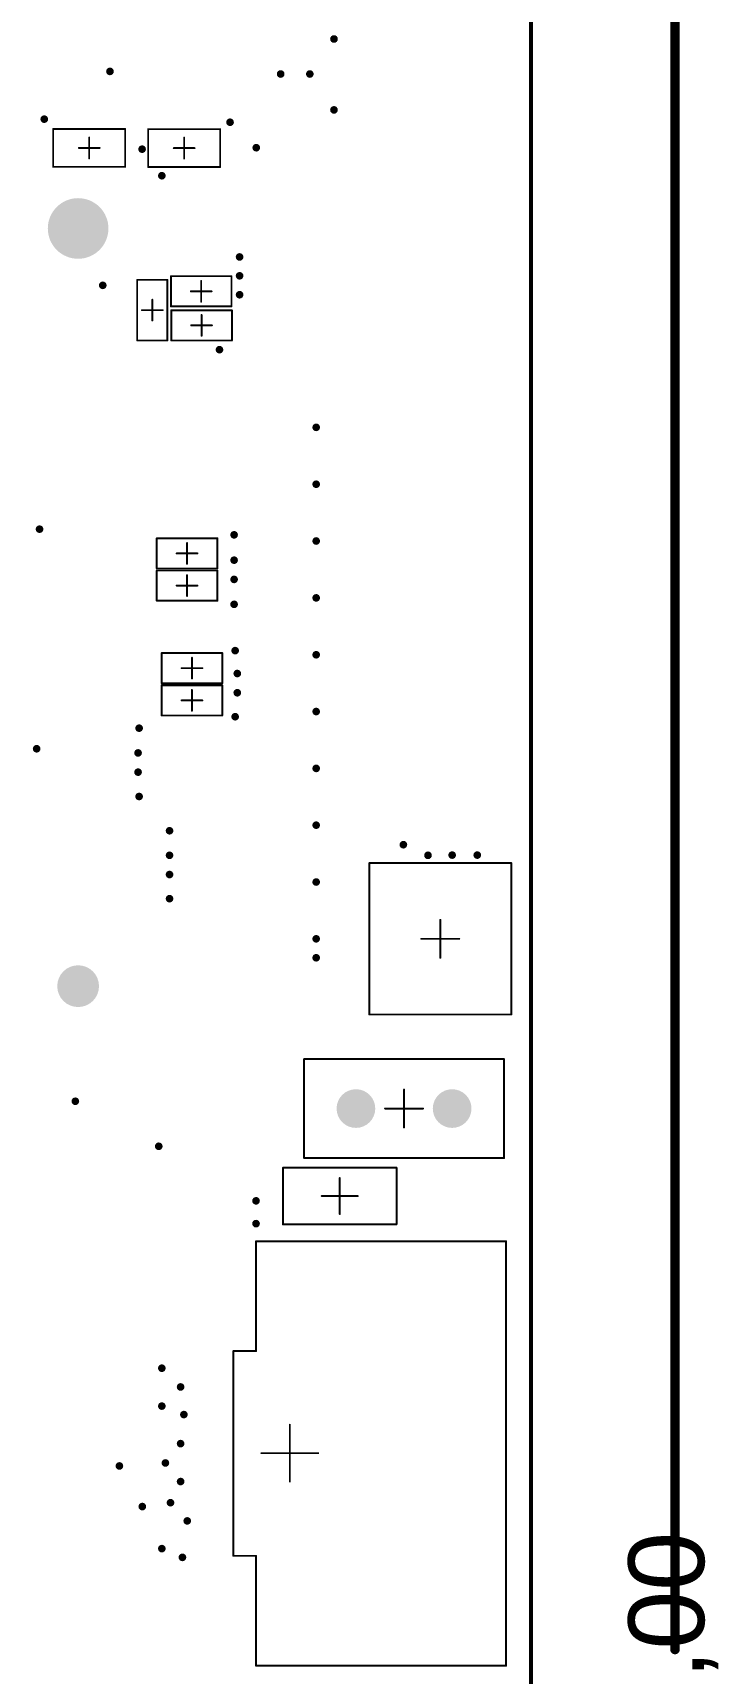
# Model space of a CAD drawing. Header units: inches. Extents: x -0.46 to 4.93, y -0.49 to 6.86.
# Drawn here: x 4.128 to 4.84, y 3.365 to 5.07 of the extents above; entities that cross this region are included whole.
import ezdxf

# ---------------------------------------------------------------- set-up
doc = ezdxf.new("R2010")
doc.units = ezdxf.units.IN
doc.header["$MEASUREMENT"] = 0
for name, color, linetype in [('Board', 6, 'Continuous'), ('Dimensions', 56, 'Continuous'), ('Pad Holes', 156, 'Continuous'), ('Top Courtyard', 56, 'Continuous'), ('Via Holes', 16, 'Continuous')]:
    doc.layers.add(name, color=color, linetype=linetype)
doc.styles.add('Arial', font='', dxfattribs={"height": 0.2})
doc.styles.get('Arial').set_extended_font_data('Arial')

# ---------------------------------------------------------------- blocks, each defined once
blk = doc.blocks.new('RESC0603_1608__N_17')
at = {"layer": 'Top Courtyard'}
for points in [[(-0.0591, 0.0295, 0.00197, 0.00197, 0), (0.0591, 0.0295, 0.00197, 0.00197, 0)], [(-0.0591, 0.0295, 0.00197, 0.00197, 0), (-0.0591, -0.0295, 0.00197, 0.00197, 0)], [(0, -0.0187, 0.00197, 0.00197, 0), (0, 0.0187, 0.00197, 0.00197, 0)], [(0.0591, -0.0295, 0.00197, 0.00197, 0), (0.0591, 0.0295, 0.00197, 0.00197, 0)], [(-0.0187, 0, 0.00197, 0.00197, 0), (0.0187, 0, 0.00197, 0.00197, 0)], [(-0.0591, -0.0295, 0.00197, 0.00197, 0), (0.0591, -0.0295, 0.00197, 0.00197, 0)]]:
    blk.add_lwpolyline(points, format="xyseb", dxfattribs=at)
for points in [[(-0.0595, 0.0295, 0.000984, 0.000984, 1), (-0.0586, 0.0295, 0.000984, 0.000984, 1)], [(-0.0595, 0.0295, 0.000984, 0.000984, 1), (-0.0586, 0.0295, 0.000984, 0.000984, 1)], [(-0.0005, 0.0187, 0.000984, 0.000984, 1), (0.0005, 0.0187, 0.000984, 0.000984, 1)], [(0.0586, 0.0295, 0.000984, 0.000984, 1), (0.0595, 0.0295, 0.000984, 0.000984, 1)], [(0.0586, 0.0295, 0.000984, 0.000984, 1), (0.0595, 0.0295, 0.000984, 0.000984, 1)], [(-0.0192, 0, 0.000984, 0.000984, 1), (-0.0182, 0, 0.000984, 0.000984, 1)], [(0.0182, 0, 0.000984, 0.000984, 1), (0.0192, 0, 0.000984, 0.000984, 1)], [(-0.0595, -0.0295, 0.000984, 0.000984, 1), (-0.0586, -0.0295, 0.000984, 0.000984, 1)], [(-0.0595, -0.0295, 0.000984, 0.000984, 1), (-0.0586, -0.0295, 0.000984, 0.000984, 1)], [(-0.0005, -0.0187, 0.000984, 0.000984, 1), (0.0005, -0.0187, 0.000984, 0.000984, 1)], [(0.0586, -0.0295, 0.000984, 0.000984, 1), (0.0595, -0.0295, 0.000984, 0.000984, 1)], [(0.0586, -0.0295, 0.000984, 0.000984, 1), (0.0595, -0.0295, 0.000984, 0.000984, 1)]]:
    blk.add_lwpolyline(points, format="xyseb", close=True, dxfattribs=at)
blk = doc.blocks.new('FP_DNH0008A_MFG_38')
at = {"layer": 'Top Courtyard'}
for points in [[(-0.0787, -0.0738, 0.00197, 0.00197, 0), (-0.0787, 0.0738, 0.00197, 0.00197, 0)], [(0.0787, 0.0738, 0.00197, 0.00197, 0), (-0.0787, 0.0738, 0.00197, 0.00197, 0)], [(0.0787, -0.0738, 0.00197, 0.00197, 0), (0.0787, 0.0738, 0.00197, 0.00197, 0)], [(0, -0.0197, 0.00197, 0.00197, 0), (0, 0.0197, 0.00197, 0.00197, 0)], [(0.0197, 0, 0.00197, 0.00197, 0), (-0.0197, 0, 0.00197, 0.00197, 0)], [(0.0787, -0.0738, 0.00197, 0.00197, 0), (-0.0787, -0.0738, 0.00197, 0.00197, 0)]]:
    blk.add_lwpolyline(points, format="xyseb", dxfattribs=at)
for points in [[(-0.0792, 0.0738, 0.000984, 0.000984, 1), (-0.0782, 0.0738, 0.000984, 0.000984, 1)], [(-0.0792, 0.0738, 0.000984, 0.000984, 1), (-0.0782, 0.0738, 0.000984, 0.000984, 1)], [(0.0782, 0.0738, 0.000984, 0.000984, 1), (0.0792, 0.0738, 0.000984, 0.000984, 1)], [(0.0782, 0.0738, 0.000984, 0.000984, 1), (0.0792, 0.0738, 0.000984, 0.000984, 1)], [(-0.0005, 0.0197, 0.000984, 0.000984, 1), (0.0005, 0.0197, 0.000984, 0.000984, 1)], [(-0.0202, 0, 0.000984, 0.000984, 1), (-0.0192, 0, 0.000984, 0.000984, 1)], [(0.0192, 0, 0.000984, 0.000984, 1), (0.0202, 0, 0.000984, 0.000984, 1)], [(-0.0005, -0.0197, 0.000984, 0.000984, 1), (0.0005, -0.0197, 0.000984, 0.000984, 1)], [(-0.0792, -0.0738, 0.000984, 0.000984, 1), (-0.0782, -0.0738, 0.000984, 0.000984, 1)], [(-0.0792, -0.0738, 0.000984, 0.000984, 1), (-0.0782, -0.0738, 0.000984, 0.000984, 1)], [(0.0782, -0.0738, 0.000984, 0.000984, 1), (0.0792, -0.0738, 0.000984, 0.000984, 1)], [(0.0782, -0.0738, 0.000984, 0.000984, 1), (0.0792, -0.0738, 0.000984, 0.000984, 1)]]:
    blk.add_lwpolyline(points, format="xyseb", close=True, dxfattribs=at)
blk = doc.blocks.new('RESC0402_1005__N_648')
at = {"layer": 'Top Courtyard'}
for points in [[(0.0374, 0.0197, 0.00197, 0.00197, 0), (-0.0374, 0.0197, 0.00197, 0.00197, 0)], [(-0.0374, 0.0197, 0.00197, 0.00197, 0), (-0.0374, -0.0197, 0.00197, 0.00197, 0)], [(0.0374, 0.0197, 0.00197, 0.00197, 0), (0.0374, -0.0197, 0.00197, 0.00197, 0)], [(0.0108, 0, 0.00197, 0.00197, 0), (-0.0108, 0, 0.00197, 0.00197, 0)], [(0, 0.0108, 0.00197, 0.00197, 0), (0, -0.0108, 0.00197, 0.00197, 0)], [(0.0374, -0.0197, 0.00197, 0.00197, 0), (-0.0374, -0.0197, 0.00197, 0.00197, 0)]]:
    blk.add_lwpolyline(points, format="xyseb", dxfattribs=at)
for points in [[(-0.0379, 0.0197, 0.000984, 0.000984, 1), (-0.0369, 0.0197, 0.000984, 0.000984, 1)], [(-0.0379, 0.0197, 0.000984, 0.000984, 1), (-0.0369, 0.0197, 0.000984, 0.000984, 1)], [(0.0369, 0.0197, 0.000984, 0.000984, 1), (0.0379, 0.0197, 0.000984, 0.000984, 1)], [(0.0369, 0.0197, 0.000984, 0.000984, 1), (0.0379, 0.0197, 0.000984, 0.000984, 1)], [(-0.0113, 0, 0.000984, 0.000984, 1), (-0.0103, 0, 0.000984, 0.000984, 1)], [(-0.0005, 0.0108, 0.000984, 0.000984, 1), (0.0005, 0.0108, 0.000984, 0.000984, 1)], [(0.0103, 0, 0.000984, 0.000984, 1), (0.0113, 0, 0.000984, 0.000984, 1)], [(-0.0005, -0.0108, 0.000984, 0.000984, 1), (0.0005, -0.0108, 0.000984, 0.000984, 1)], [(-0.0379, -0.0197, 0.000984, 0.000984, 1), (-0.0369, -0.0197, 0.000984, 0.000984, 1)], [(-0.0379, -0.0197, 0.000984, 0.000984, 1), (-0.0369, -0.0197, 0.000984, 0.000984, 1)], [(0.0369, -0.0197, 0.000984, 0.000984, 1), (0.0379, -0.0197, 0.000984, 0.000984, 1)], [(0.0369, -0.0197, 0.000984, 0.000984, 1), (0.0379, -0.0197, 0.000984, 0.000984, 1)]]:
    blk.add_lwpolyline(points, format="xyseb", close=True, dxfattribs=at)
blk = doc.blocks.new('RESC0402_1005__N_649')
at = {"layer": 'Top Courtyard'}
for points in [[(-0.0374, 0.0197, 0.00197, 0.00197, 0), (0.0374, 0.0197, 0.00197, 0.00197, 0)], [(-0.0374, -0.0197, 0.00197, 0.00197, 0), (-0.0374, 0.0197, 0.00197, 0.00197, 0)], [(0.0374, -0.0197, 0.00197, 0.00197, 0), (0.0374, 0.0197, 0.00197, 0.00197, 0)], [(-0.0108, 0, 0.00197, 0.00197, 0), (0.0108, 0, 0.00197, 0.00197, 0)], [(0, -0.0108, 0.00197, 0.00197, 0), (0, 0.0108, 0.00197, 0.00197, 0)], [(-0.0374, -0.0197, 0.00197, 0.00197, 0), (0.0374, -0.0197, 0.00197, 0.00197, 0)]]:
    blk.add_lwpolyline(points, format="xyseb", dxfattribs=at)
for points in [[(-0.0379, 0.0197, 0.000984, 0.000984, 1), (-0.0369, 0.0197, 0.000984, 0.000984, 1)], [(-0.0379, 0.0197, 0.000984, 0.000984, 1), (-0.0369, 0.0197, 0.000984, 0.000984, 1)], [(0.0369, 0.0197, 0.000984, 0.000984, 1), (0.0379, 0.0197, 0.000984, 0.000984, 1)], [(0.0369, 0.0197, 0.000984, 0.000984, 1), (0.0379, 0.0197, 0.000984, 0.000984, 1)], [(-0.0113, 0, 0.000984, 0.000984, 1), (-0.0103, 0, 0.000984, 0.000984, 1)], [(-0.0005, 0.0108, 0.000984, 0.000984, 1), (0.0005, 0.0108, 0.000984, 0.000984, 1)], [(0.0103, 0, 0.000984, 0.000984, 1), (0.0113, 0, 0.000984, 0.000984, 1)], [(-0.0005, -0.0108, 0.000984, 0.000984, 1), (0.0005, -0.0108, 0.000984, 0.000984, 1)], [(-0.0379, -0.0197, 0.000984, 0.000984, 1), (-0.0369, -0.0197, 0.000984, 0.000984, 1)], [(-0.0379, -0.0197, 0.000984, 0.000984, 1), (-0.0369, -0.0197, 0.000984, 0.000984, 1)], [(0.0369, -0.0197, 0.000984, 0.000984, 1), (0.0379, -0.0197, 0.000984, 0.000984, 1)], [(0.0369, -0.0197, 0.000984, 0.000984, 1), (0.0379, -0.0197, 0.000984, 0.000984, 1)]]:
    blk.add_lwpolyline(points, format="xyseb", close=True, dxfattribs=at)
blk = doc.blocks.new('RESC0402_1005__L_677')
at = {"layer": 'Top Courtyard'}
for points in [[(0.0315, 0.0157, 0.00197, 0.00197, 0), (-0.0315, 0.0157, 0.00197, 0.00197, 0)], [(-0.0315, 0.0157, 0.00197, 0.00197, 0), (-0.0315, -0.0157, 0.00197, 0.00197, 0)], [(0.0108, 0, 0.00197, 0.00197, 0), (-0.0108, 0, 0.00197, 0.00197, 0)], [(0, 0.0108, 0.00197, 0.00197, 0), (0, -0.0108, 0.00197, 0.00197, 0)], [(0.0315, 0.0157, 0.00197, 0.00197, 0), (0.0315, -0.0157, 0.00197, 0.00197, 0)], [(0.0315, -0.0157, 0.00197, 0.00197, 0), (-0.0315, -0.0157, 0.00197, 0.00197, 0)]]:
    blk.add_lwpolyline(points, format="xyseb", dxfattribs=at)
for points in [[(-0.032, 0.0157, 0.000984, 0.000984, 1), (-0.031, 0.0157, 0.000984, 0.000984, 1)], [(-0.032, 0.0157, 0.000984, 0.000984, 1), (-0.031, 0.0157, 0.000984, 0.000984, 1)], [(-0.0113, 0, 0.000984, 0.000984, 1), (-0.0103, 0, 0.000984, 0.000984, 1)], [(-0.0005, 0.0108, 0.000984, 0.000984, 1), (0.0005, 0.0108, 0.000984, 0.000984, 1)], [(0.0103, 0, 0.000984, 0.000984, 1), (0.0113, 0, 0.000984, 0.000984, 1)], [(0.031, 0.0157, 0.000984, 0.000984, 1), (0.032, 0.0157, 0.000984, 0.000984, 1)], [(0.031, 0.0157, 0.000984, 0.000984, 1), (0.032, 0.0157, 0.000984, 0.000984, 1)], [(-0.032, -0.0157, 0.000984, 0.000984, 1), (-0.031, -0.0157, 0.000984, 0.000984, 1)], [(-0.032, -0.0157, 0.000984, 0.000984, 1), (-0.031, -0.0157, 0.000984, 0.000984, 1)], [(-0.0005, -0.0108, 0.000984, 0.000984, 1), (0.0005, -0.0108, 0.000984, 0.000984, 1)], [(0.031, -0.0157, 0.000984, 0.000984, 1), (0.032, -0.0157, 0.000984, 0.000984, 1)], [(0.031, -0.0157, 0.000984, 0.000984, 1), (0.032, -0.0157, 0.000984, 0.000984, 1)]]:
    blk.add_lwpolyline(points, format="xyseb", close=True, dxfattribs=at)
blk = doc.blocks.new('RESC0402_1005__L_678')
at = {"layer": 'Top Courtyard'}
for points in [[(-0.0315, 0.0157, 0.00197, 0.00197, 0), (0.0315, 0.0157, 0.00197, 0.00197, 0)], [(-0.0315, -0.0157, 0.00197, 0.00197, 0), (-0.0315, 0.0157, 0.00197, 0.00197, 0)], [(-0.0108, 0, 0.00197, 0.00197, 0), (0.0108, 0, 0.00197, 0.00197, 0)], [(0, 0.0108, 0.00197, 0.00197, 0), (0, -0.0108, 0.00197, 0.00197, 0)], [(0.0315, -0.0157, 0.00197, 0.00197, 0), (0.0315, 0.0157, 0.00197, 0.00197, 0)], [(-0.0315, -0.0157, 0.00197, 0.00197, 0), (0.0315, -0.0157, 0.00197, 0.00197, 0)]]:
    blk.add_lwpolyline(points, format="xyseb", dxfattribs=at)
for points in [[(-0.032, 0.0157, 0.000984, 0.000984, 1), (-0.031, 0.0157, 0.000984, 0.000984, 1)], [(-0.032, 0.0157, 0.000984, 0.000984, 1), (-0.031, 0.0157, 0.000984, 0.000984, 1)], [(-0.0113, 0, 0.000984, 0.000984, 1), (-0.0103, 0, 0.000984, 0.000984, 1)], [(-0.0005, 0.0108, 0.000984, 0.000984, 1), (0.0005, 0.0108, 0.000984, 0.000984, 1)], [(0.0103, 0, 0.000984, 0.000984, 1), (0.0113, 0, 0.000984, 0.000984, 1)], [(0.031, 0.0157, 0.000984, 0.000984, 1), (0.032, 0.0157, 0.000984, 0.000984, 1)], [(0.031, 0.0157, 0.000984, 0.000984, 1), (0.032, 0.0157, 0.000984, 0.000984, 1)], [(-0.032, -0.0157, 0.000984, 0.000984, 1), (-0.031, -0.0157, 0.000984, 0.000984, 1)], [(-0.032, -0.0157, 0.000984, 0.000984, 1), (-0.031, -0.0157, 0.000984, 0.000984, 1)], [(-0.0005, -0.0108, 0.000984, 0.000984, 1), (0.0005, -0.0108, 0.000984, 0.000984, 1)], [(0.031, -0.0157, 0.000984, 0.000984, 1), (0.032, -0.0157, 0.000984, 0.000984, 1)], [(0.031, -0.0157, 0.000984, 0.000984, 1), (0.032, -0.0157, 0.000984, 0.000984, 1)]]:
    blk.add_lwpolyline(points, format="xyseb", close=True, dxfattribs=at)
blk = doc.blocks.new('RESC0402_1005__L_679')
at = {"layer": 'Top Courtyard'}
for points in [[(-0.0315, 0.0157, 0.00197, 0.00197, 0), (0.0315, 0.0157, 0.00197, 0.00197, 0)], [(-0.0315, 0.0157, 0.00197, 0.00197, 0), (-0.0315, -0.0157, 0.00197, 0.00197, 0)], [(-0.0108, 0, 0.00197, 0.00197, 0), (0.0108, 0, 0.00197, 0.00197, 0)], [(0, 0.0108, 0.00197, 0.00197, 0), (0, -0.0108, 0.00197, 0.00197, 0)], [(0.0315, 0.0157, 0.00197, 0.00197, 0), (0.0315, -0.0157, 0.00197, 0.00197, 0)], [(-0.0315, -0.0157, 0.00197, 0.00197, 0), (0.0315, -0.0157, 0.00197, 0.00197, 0)]]:
    blk.add_lwpolyline(points, format="xyseb", dxfattribs=at)
for points in [[(-0.032, 0.0157, 0.000984, 0.000984, 1), (-0.031, 0.0157, 0.000984, 0.000984, 1)], [(-0.032, 0.0157, 0.000984, 0.000984, 1), (-0.031, 0.0157, 0.000984, 0.000984, 1)], [(-0.0113, 0, 0.000984, 0.000984, 1), (-0.0103, 0, 0.000984, 0.000984, 1)], [(-0.0005, 0.0108, 0.000984, 0.000984, 1), (0.0005, 0.0108, 0.000984, 0.000984, 1)], [(0.0103, 0, 0.000984, 0.000984, 1), (0.0113, 0, 0.000984, 0.000984, 1)], [(0.031, 0.0157, 0.000984, 0.000984, 1), (0.032, 0.0157, 0.000984, 0.000984, 1)], [(0.031, 0.0157, 0.000984, 0.000984, 1), (0.032, 0.0157, 0.000984, 0.000984, 1)], [(-0.032, -0.0157, 0.000984, 0.000984, 1), (-0.031, -0.0157, 0.000984, 0.000984, 1)], [(-0.032, -0.0157, 0.000984, 0.000984, 1), (-0.031, -0.0157, 0.000984, 0.000984, 1)], [(-0.0005, -0.0108, 0.000984, 0.000984, 1), (0.0005, -0.0108, 0.000984, 0.000984, 1)], [(0.031, -0.0157, 0.000984, 0.000984, 1), (0.032, -0.0157, 0.000984, 0.000984, 1)], [(0.031, -0.0157, 0.000984, 0.000984, 1), (0.032, -0.0157, 0.000984, 0.000984, 1)]]:
    blk.add_lwpolyline(points, format="xyseb", close=True, dxfattribs=at)
blk = doc.blocks.new('RESC0402_1005__L_680')
at = {"layer": 'Top Courtyard'}
for points in [[(-0.0315, 0.0157, 0.00197, 0.00197, 0), (0.0315, 0.0157, 0.00197, 0.00197, 0)], [(-0.0315, -0.0157, 0.00197, 0.00197, 0), (-0.0315, 0.0157, 0.00197, 0.00197, 0)], [(-0.0108, 0, 0.00197, 0.00197, 0), (0.0108, 0, 0.00197, 0.00197, 0)], [(0, -0.0108, 0.00197, 0.00197, 0), (0, 0.0108, 0.00197, 0.00197, 0)], [(0.0315, -0.0157, 0.00197, 0.00197, 0), (0.0315, 0.0157, 0.00197, 0.00197, 0)], [(-0.0315, -0.0157, 0.00197, 0.00197, 0), (0.0315, -0.0157, 0.00197, 0.00197, 0)]]:
    blk.add_lwpolyline(points, format="xyseb", dxfattribs=at)
for points in [[(-0.032, 0.0157, 0.000984, 0.000984, 1), (-0.031, 0.0157, 0.000984, 0.000984, 1)], [(-0.032, 0.0157, 0.000984, 0.000984, 1), (-0.031, 0.0157, 0.000984, 0.000984, 1)], [(-0.0113, 0, 0.000984, 0.000984, 1), (-0.0103, 0, 0.000984, 0.000984, 1)], [(-0.0005, 0.0108, 0.000984, 0.000984, 1), (0.0005, 0.0108, 0.000984, 0.000984, 1)], [(0.0103, 0, 0.000984, 0.000984, 1), (0.0113, 0, 0.000984, 0.000984, 1)], [(0.031, 0.0157, 0.000984, 0.000984, 1), (0.032, 0.0157, 0.000984, 0.000984, 1)], [(0.031, 0.0157, 0.000984, 0.000984, 1), (0.032, 0.0157, 0.000984, 0.000984, 1)], [(-0.032, -0.0157, 0.000984, 0.000984, 1), (-0.031, -0.0157, 0.000984, 0.000984, 1)], [(-0.032, -0.0157, 0.000984, 0.000984, 1), (-0.031, -0.0157, 0.000984, 0.000984, 1)], [(-0.0005, -0.0108, 0.000984, 0.000984, 1), (0.0005, -0.0108, 0.000984, 0.000984, 1)], [(0.031, -0.0157, 0.000984, 0.000984, 1), (0.032, -0.0157, 0.000984, 0.000984, 1)], [(0.031, -0.0157, 0.000984, 0.000984, 1), (0.032, -0.0157, 0.000984, 0.000984, 1)]]:
    blk.add_lwpolyline(points, format="xyseb", close=True, dxfattribs=at)
blk = doc.blocks.new('RESC0402_1005__L_681')
at = {"layer": 'Top Courtyard'}
for points in [[(-0.0315, 0.0157, 0.00197, 0.00197, 0), (0.0315, 0.0157, 0.00197, 0.00197, 0)], [(-0.0315, -0.0157, 0.00197, 0.00197, 0), (-0.0315, 0.0157, 0.00197, 0.00197, 0)], [(-0.0108, 0, 0.00197, 0.00197, 0), (0.0108, 0, 0.00197, 0.00197, 0)], [(0, -0.0108, 0.00197, 0.00197, 0), (0, 0.0108, 0.00197, 0.00197, 0)], [(0.0315, -0.0157, 0.00197, 0.00197, 0), (0.0315, 0.0157, 0.00197, 0.00197, 0)], [(-0.0315, -0.0157, 0.00197, 0.00197, 0), (0.0315, -0.0157, 0.00197, 0.00197, 0)]]:
    blk.add_lwpolyline(points, format="xyseb", dxfattribs=at)
for points in [[(-0.032, 0.0157, 0.000984, 0.000984, 1), (-0.031, 0.0157, 0.000984, 0.000984, 1)], [(-0.032, 0.0157, 0.000984, 0.000984, 1), (-0.031, 0.0157, 0.000984, 0.000984, 1)], [(-0.0113, 0, 0.000984, 0.000984, 1), (-0.0103, 0, 0.000984, 0.000984, 1)], [(-0.0005, 0.0108, 0.000984, 0.000984, 1), (0.0005, 0.0108, 0.000984, 0.000984, 1)], [(0.0103, 0, 0.000984, 0.000984, 1), (0.0113, 0, 0.000984, 0.000984, 1)], [(0.031, 0.0157, 0.000984, 0.000984, 1), (0.032, 0.0157, 0.000984, 0.000984, 1)], [(0.031, 0.0157, 0.000984, 0.000984, 1), (0.032, 0.0157, 0.000984, 0.000984, 1)], [(-0.032, -0.0157, 0.000984, 0.000984, 1), (-0.031, -0.0157, 0.000984, 0.000984, 1)], [(-0.032, -0.0157, 0.000984, 0.000984, 1), (-0.031, -0.0157, 0.000984, 0.000984, 1)], [(-0.0005, -0.0108, 0.000984, 0.000984, 1), (0.0005, -0.0108, 0.000984, 0.000984, 1)], [(0.031, -0.0157, 0.000984, 0.000984, 1), (0.032, -0.0157, 0.000984, 0.000984, 1)], [(0.031, -0.0157, 0.000984, 0.000984, 1), (0.032, -0.0157, 0.000984, 0.000984, 1)]]:
    blk.add_lwpolyline(points, format="xyseb", close=True, dxfattribs=at)
blk = doc.blocks.new('RESC0402_1005__L_682')
at = {"layer": 'Top Courtyard'}
for points in [[(-0.0315, 0.0157, 0.00197, 0.00197, 0), (0.0315, 0.0157, 0.00197, 0.00197, 0)], [(-0.0315, -0.0157, 0.00197, 0.00197, 0), (-0.0315, 0.0157, 0.00197, 0.00197, 0)], [(-0.0108, 0, 0.00197, 0.00197, 0), (0.0108, 0, 0.00197, 0.00197, 0)], [(0, -0.0108, 0.00197, 0.00197, 0), (0, 0.0108, 0.00197, 0.00197, 0)], [(0.0315, -0.0157, 0.00197, 0.00197, 0), (0.0315, 0.0157, 0.00197, 0.00197, 0)], [(-0.0315, -0.0157, 0.00197, 0.00197, 0), (0.0315, -0.0157, 0.00197, 0.00197, 0)]]:
    blk.add_lwpolyline(points, format="xyseb", dxfattribs=at)
for points in [[(-0.032, 0.0157, 0.000984, 0.000984, 1), (-0.031, 0.0157, 0.000984, 0.000984, 1)], [(-0.032, 0.0157, 0.000984, 0.000984, 1), (-0.031, 0.0157, 0.000984, 0.000984, 1)], [(-0.0113, 0, 0.000984, 0.000984, 1), (-0.0103, 0, 0.000984, 0.000984, 1)], [(-0.0005, 0.0108, 0.000984, 0.000984, 1), (0.0005, 0.0108, 0.000984, 0.000984, 1)], [(0.0103, 0, 0.000984, 0.000984, 1), (0.0113, 0, 0.000984, 0.000984, 1)], [(0.031, 0.0157, 0.000984, 0.000984, 1), (0.032, 0.0157, 0.000984, 0.000984, 1)], [(0.031, 0.0157, 0.000984, 0.000984, 1), (0.032, 0.0157, 0.000984, 0.000984, 1)], [(-0.032, -0.0157, 0.000984, 0.000984, 1), (-0.031, -0.0157, 0.000984, 0.000984, 1)], [(-0.032, -0.0157, 0.000984, 0.000984, 1), (-0.031, -0.0157, 0.000984, 0.000984, 1)], [(-0.0005, -0.0108, 0.000984, 0.000984, 1), (0.0005, -0.0108, 0.000984, 0.000984, 1)], [(0.031, -0.0157, 0.000984, 0.000984, 1), (0.032, -0.0157, 0.000984, 0.000984, 1)], [(0.031, -0.0157, 0.000984, 0.000984, 1), (0.032, -0.0157, 0.000984, 0.000984, 1)]]:
    blk.add_lwpolyline(points, format="xyseb", close=True, dxfattribs=at)
blk = doc.blocks.new('RESC0402_1005__L_683')
at = {"layer": 'Top Courtyard'}
for points in [[(-0.0315, 0.0157, 0.00197, 0.00197, 0), (0.0315, 0.0157, 0.00197, 0.00197, 0)], [(-0.0315, 0.0157, 0.00197, 0.00197, 0), (-0.0315, -0.0157, 0.00197, 0.00197, 0)], [(-0.0108, 0, 0.00197, 0.00197, 0), (0.0108, 0, 0.00197, 0.00197, 0)], [(0, -0.0108, 0.00197, 0.00197, 0), (0, 0.0108, 0.00197, 0.00197, 0)], [(0.0315, 0.0157, 0.00197, 0.00197, 0), (0.0315, -0.0157, 0.00197, 0.00197, 0)], [(-0.0315, -0.0157, 0.00197, 0.00197, 0), (0.0315, -0.0157, 0.00197, 0.00197, 0)]]:
    blk.add_lwpolyline(points, format="xyseb", dxfattribs=at)
for points in [[(-0.032, 0.0157, 0.000984, 0.000984, 1), (-0.031, 0.0157, 0.000984, 0.000984, 1)], [(-0.032, 0.0157, 0.000984, 0.000984, 1), (-0.031, 0.0157, 0.000984, 0.000984, 1)], [(-0.0113, 0, 0.000984, 0.000984, 1), (-0.0103, 0, 0.000984, 0.000984, 1)], [(-0.0005, 0.0108, 0.000984, 0.000984, 1), (0.0005, 0.0108, 0.000984, 0.000984, 1)], [(0.0103, 0, 0.000984, 0.000984, 1), (0.0113, 0, 0.000984, 0.000984, 1)], [(0.031, 0.0157, 0.000984, 0.000984, 1), (0.032, 0.0157, 0.000984, 0.000984, 1)], [(0.031, 0.0157, 0.000984, 0.000984, 1), (0.032, 0.0157, 0.000984, 0.000984, 1)], [(-0.032, -0.0157, 0.000984, 0.000984, 1), (-0.031, -0.0157, 0.000984, 0.000984, 1)], [(-0.032, -0.0157, 0.000984, 0.000984, 1), (-0.031, -0.0157, 0.000984, 0.000984, 1)], [(-0.0005, -0.0108, 0.000984, 0.000984, 1), (0.0005, -0.0108, 0.000984, 0.000984, 1)], [(0.031, -0.0157, 0.000984, 0.000984, 1), (0.032, -0.0157, 0.000984, 0.000984, 1)], [(0.031, -0.0157, 0.000984, 0.000984, 1), (0.032, -0.0157, 0.000984, 0.000984, 1)]]:
    blk.add_lwpolyline(points, format="xyseb", close=True, dxfattribs=at)
blk = doc.blocks.new('MDT420M02003_B_779')
at = {"layer": 'Pad Holes'}
h = blk.add_hatch(color=7, dxfattribs=at)
edge = h.paths.add_edge_path()
edge.add_arc((0.3937, 0.0541), 0.0315, 0, 360)
h = blk.add_hatch(color=7, dxfattribs=at)
edge = h.paths.add_edge_path()
edge.add_arc((-0.3937, 0.0541), 0.0217, 0, 360)
blk = doc.blocks.new('68000_102HLF_780')
at = {"layer": 'Pad Holes'}
h = blk.add_hatch(color=7, dxfattribs=at)
edge = h.paths.add_edge_path()
edge.add_arc((-0.05, 0), 0.0201, 0, 360)
h = blk.add_hatch(color=7, dxfattribs=at)
edge = h.paths.add_edge_path()
edge.add_arc((0.05, 0), 0.0201, 0, 360)
at = {"layer": 'Top Courtyard'}
for points in [[(-0.1039, -0.0514, 0.00197, 0.00197, 0), (-0.1039, 0.0514, 0.00197, 0.00197, 0)], [(-0.1039, 0.0514, 0.00197, 0.00197, 0), (0.1039, 0.0514, 0.00197, 0.00197, 0)], [(0.1039, -0.0514, 0.00197, 0.00197, 0), (0.1039, 0.0514, 0.00197, 0.00197, 0)], [(0, -0.0197, 0.00197, 0.00197, 0), (0, 0.0197, 0.00197, 0.00197, 0)], [(-0.0197, 0, 0.00197, 0.00197, 0), (0.0197, 0, 0.00197, 0.00197, 0)], [(-0.1039, -0.0514, 0.00197, 0.00197, 0), (0.1039, -0.0514, 0.00197, 0.00197, 0)]]:
    blk.add_lwpolyline(points, format="xyseb", dxfattribs=at)
for points in [[(-0.1044, 0.0514, 0.000984, 0.000984, 1), (-0.1034, 0.0514, 0.000984, 0.000984, 1)], [(-0.1044, 0.0514, 0.000984, 0.000984, 1), (-0.1034, 0.0514, 0.000984, 0.000984, 1)], [(0.1034, 0.0514, 0.000984, 0.000984, 1), (0.1044, 0.0514, 0.000984, 0.000984, 1)], [(0.1034, 0.0514, 0.000984, 0.000984, 1), (0.1044, 0.0514, 0.000984, 0.000984, 1)], [(-0.0005, 0.0197, 0.000984, 0.000984, 1), (0.0005, 0.0197, 0.000984, 0.000984, 1)], [(-0.0202, 0, 0.000984, 0.000984, 1), (-0.0192, 0, 0.000984, 0.000984, 1)], [(0.0192, 0, 0.000984, 0.000984, 1), (0.0202, 0, 0.000984, 0.000984, 1)], [(-0.0005, -0.0197, 0.000984, 0.000984, 1), (0.0005, -0.0197, 0.000984, 0.000984, 1)], [(-0.1044, -0.0514, 0.000984, 0.000984, 1), (-0.1034, -0.0514, 0.000984, 0.000984, 1)], [(-0.1044, -0.0514, 0.000984, 0.000984, 1), (-0.1034, -0.0514, 0.000984, 0.000984, 1)], [(0.1034, -0.0514, 0.000984, 0.000984, 1), (0.1044, -0.0514, 0.000984, 0.000984, 1)], [(0.1034, -0.0514, 0.000984, 0.000984, 1), (0.1044, -0.0514, 0.000984, 0.000984, 1)]]:
    blk.add_lwpolyline(points, format="xyseb", close=True, dxfattribs=at)
blk = doc.blocks.new('SFV10R_2STE1HLF_788')
at = {"layer": 'Top Courtyard'}
for points in [[(-0.1067, 0.0587, 0.00197, 0.00197, 0), (0.1061, 0.0587, 0.00197, 0.00197, 0)], [(-0.1067, 0.0587, 0.00197, 0.00197, 0), (-0.1067, 0.0351, 0.00197, 0.00197, 0)], [(0.1061, 0.0587, 0.00197, 0.00197, 0), (0.1061, 0.0351, 0.00197, 0.00197, 0)], [(-0.2209, 0.0351, 0.00197, 0.00197, 0), (-0.2209, -0.2247, 0.00197, 0.00197, 0)], [(-0.2071, 0.0351, 0.00197, 0.00197, 0), (-0.2209, 0.0351, 0.00197, 0.00197, 0)], [(-0.2071, 0.0351, 0.00197, 0.00197, 0), (-0.1067, 0.0351, 0.00197, 0.00197, 0)], [(0.1061, 0.0351, 0.00197, 0.00197, 0), (0.2065, 0.0351, 0.00197, 0.00197, 0)], [(0.2065, 0.0351, 0.00197, 0.00197, 0), (0.2202, 0.0351, 0.00197, 0.00197, 0)], [(0.2202, 0.0351, 0.00197, 0.00197, 0), (0.2202, -0.2247, 0.00197, 0.00197, 0)], [(0, 0.0295, 0.00197, 0.00197, 0), (0, 0, 0.00197, 0.00197, 0)], [(-0.0295, 0, 0.00197, 0.00197, 0), (0, 0, 0.00197, 0.00197, 0)], [(0, 0, 0.00197, 0.00197, 0), (0.0295, 0, 0.00197, 0.00197, 0)], [(0, 0, 0.00197, 0.00197, 0), (0, -0.0295, 0.00197, 0.00197, 0)], [(-0.2209, -0.2247, 0.00197, 0.00197, 0), (0.2202, -0.2247, 0.00197, 0.00197, 0)]]:
    blk.add_lwpolyline(points, format="xyseb", dxfattribs=at)
for points in [[(-0.1072, 0.0587, 0.000984, 0.000984, 1), (-0.1062, 0.0587, 0.000984, 0.000984, 1)], [(-0.1072, 0.0587, 0.000984, 0.000984, 1), (-0.1062, 0.0587, 0.000984, 0.000984, 1)], [(0.1056, 0.0587, 0.000984, 0.000984, 1), (0.1066, 0.0587, 0.000984, 0.000984, 1)], [(0.1056, 0.0587, 0.000984, 0.000984, 1), (0.1066, 0.0587, 0.000984, 0.000984, 1)], [(-0.2214, 0.0351, 0.000984, 0.000984, 1), (-0.2204, 0.0351, 0.000984, 0.000984, 1)], [(-0.2214, 0.0351, 0.000984, 0.000984, 1), (-0.2204, 0.0351, 0.000984, 0.000984, 1)], [(-0.2076, 0.0351, 0.000984, 0.000984, 1), (-0.2066, 0.0351, 0.000984, 0.000984, 1)], [(-0.2076, 0.0351, 0.000984, 0.000984, 1), (-0.2066, 0.0351, 0.000984, 0.000984, 1)], [(-0.1072, 0.0351, 0.000984, 0.000984, 1), (-0.1062, 0.0351, 0.000984, 0.000984, 1)], [(-0.1072, 0.0351, 0.000984, 0.000984, 1), (-0.1062, 0.0351, 0.000984, 0.000984, 1)], [(0.1056, 0.0351, 0.000984, 0.000984, 1), (0.1066, 0.0351, 0.000984, 0.000984, 1)], [(0.1056, 0.0351, 0.000984, 0.000984, 1), (0.1066, 0.0351, 0.000984, 0.000984, 1)], [(0.206, 0.0351, 0.000984, 0.000984, 1), (0.207, 0.0351, 0.000984, 0.000984, 1)], [(0.206, 0.0351, 0.000984, 0.000984, 1), (0.207, 0.0351, 0.000984, 0.000984, 1)], [(0.2197, 0.0351, 0.000984, 0.000984, 1), (0.2207, 0.0351, 0.000984, 0.000984, 1)], [(0.2197, 0.0351, 0.000984, 0.000984, 1), (0.2207, 0.0351, 0.000984, 0.000984, 1)], [(-0.0005, 0.0295, 0.000984, 0.000984, 1), (0.0005, 0.0295, 0.000984, 0.000984, 1)], [(-0.03, 0, 0.000984, 0.000984, 1), (-0.029, 0, 0.000984, 0.000984, 1)], [(-0.0005, 0, 0.000984, 0.000984, 1), (0.0005, 0, 0.000984, 0.000984, 1)], [(-0.0005, 0, 0.000984, 0.000984, 1), (0.0005, 0, 0.000984, 0.000984, 1)], [(-0.0005, 0, 0.000984, 0.000984, 1), (0.0005, 0, 0.000984, 0.000984, 1)], [(-0.0005, 0, 0.000984, 0.000984, 1), (0.0005, 0, 0.000984, 0.000984, 1)], [(0.029, 0, 0.000984, 0.000984, 1), (0.03, 0, 0.000984, 0.000984, 1)], [(-0.0005, -0.0295, 0.000984, 0.000984, 1), (0.0005, -0.0295, 0.000984, 0.000984, 1)], [(-0.2214, -0.2247, 0.000984, 0.000984, 1), (-0.2204, -0.2247, 0.000984, 0.000984, 1)], [(-0.2214, -0.2247, 0.000984, 0.000984, 1), (-0.2204, -0.2247, 0.000984, 0.000984, 1)], [(0.2197, -0.2247, 0.000984, 0.000984, 1), (0.2207, -0.2247, 0.000984, 0.000984, 1)], [(0.2197, -0.2247, 0.000984, 0.000984, 1), (0.2207, -0.2247, 0.000984, 0.000984, 1)]]:
    blk.add_lwpolyline(points, format="xyseb", close=True, dxfattribs=at)

msp = doc.modelspace()

# ---------------------------------------------------------------- hatches: boundary and pattern name
at = {"layer": 'Via Holes'}
h = msp.add_hatch(color=7, dxfattribs=at)
edge = h.paths.add_edge_path()
edge.add_arc((4.4409, 5.0631), 0.004, 0, 360)
h = msp.add_hatch(color=7, dxfattribs=at)
edge = h.paths.add_edge_path()
edge.add_arc((4.2081, 5.0294), 0.004, 0, 360)
h = msp.add_hatch(color=7, dxfattribs=at)
edge = h.paths.add_edge_path()
edge.add_arc((4.3855, 5.0267), 0.004, 0, 360)
h = msp.add_hatch(color=7, dxfattribs=at)
edge = h.paths.add_edge_path()
edge.add_arc((4.4158, 5.0267), 0.004, 0, 360)
h = msp.add_hatch(color=7, dxfattribs=at)
edge = h.paths.add_edge_path()
edge.add_arc((4.1398, 4.9798), 0.004, 0, 360)
h = msp.add_hatch(color=7, dxfattribs=at)
edge = h.paths.add_edge_path()
edge.add_arc((4.3329, 4.9766), 0.004, 0, 360)
h = msp.add_hatch(color=7, dxfattribs=at)
edge = h.paths.add_edge_path()
edge.add_arc((4.4409, 4.9894), 0.004, 0, 360)
h = msp.add_hatch(color=7, dxfattribs=at)
edge = h.paths.add_edge_path()
edge.add_arc((4.2415, 4.9486), 0.004, 0, 360)
h = msp.add_hatch(color=7, dxfattribs=at)
edge = h.paths.add_edge_path()
edge.add_arc((4.3601, 4.9501), 0.004, 0, 360)
h = msp.add_hatch(color=7, dxfattribs=at)
edge = h.paths.add_edge_path()
edge.add_arc((4.262, 4.921), 0.004, 0, 360)
h = msp.add_hatch(color=7, dxfattribs=at)
edge = h.paths.add_edge_path()
edge.add_arc((4.3428, 4.8366), 0.004, 0, 360)
h = msp.add_hatch(color=7, dxfattribs=at)
edge = h.paths.add_edge_path()
edge.add_arc((4.2006, 4.8071), 0.004, 0, 360)
h = msp.add_hatch(color=7, dxfattribs=at)
edge = h.paths.add_edge_path()
edge.add_arc((4.3428, 4.817), 0.004, 0, 360)
h = msp.add_hatch(color=7, dxfattribs=at)
edge = h.paths.add_edge_path()
edge.add_arc((4.3428, 4.7973), 0.004, 0, 360)
h = msp.add_hatch(color=7, dxfattribs=at)
edge = h.paths.add_edge_path()
edge.add_arc((4.3219, 4.7402), 0.004, 0, 360)
h = msp.add_hatch(color=7, dxfattribs=at)
edge = h.paths.add_edge_path()
edge.add_arc((4.4224, 4.6595), 0.004, 0, 360)
h = msp.add_hatch(color=7, dxfattribs=at)
edge = h.paths.add_edge_path()
edge.add_arc((4.4224, 4.6004), 0.004, 0, 360)
h = msp.add_hatch(color=7, dxfattribs=at)
edge = h.paths.add_edge_path()
edge.add_arc((4.1349, 4.5537), 0.004, 0, 360)
h = msp.add_hatch(color=7, dxfattribs=at)
edge = h.paths.add_edge_path()
edge.add_arc((4.3371, 4.5478), 0.004, 0, 360)
h = msp.add_hatch(color=7, dxfattribs=at)
edge = h.paths.add_edge_path()
edge.add_arc((4.4224, 4.5414), 0.004, 0, 360)
h = msp.add_hatch(color=7, dxfattribs=at)
edge = h.paths.add_edge_path()
edge.add_arc((4.3371, 4.5215), 0.004, 0, 360)
h = msp.add_hatch(color=7, dxfattribs=at)
edge = h.paths.add_edge_path()
edge.add_arc((4.3371, 4.5015), 0.004, 0, 360)
h = msp.add_hatch(color=7, dxfattribs=at)
edge = h.paths.add_edge_path()
edge.add_arc((4.4224, 4.4823), 0.004, 0, 360)
h = msp.add_hatch(color=7, dxfattribs=at)
edge = h.paths.add_edge_path()
edge.add_arc((4.3371, 4.4756), 0.004, 0, 360)
h = msp.add_hatch(color=7, dxfattribs=at)
edge = h.paths.add_edge_path()
edge.add_arc((4.3382, 4.4275), 0.004, 0, 360)
h = msp.add_hatch(color=7, dxfattribs=at)
edge = h.paths.add_edge_path()
edge.add_arc((4.4224, 4.4232), 0.004, 0, 360)
h = msp.add_hatch(color=7, dxfattribs=at)
edge = h.paths.add_edge_path()
edge.add_arc((4.3404, 4.4037), 0.004, 0, 360)
h = msp.add_hatch(color=7, dxfattribs=at)
edge = h.paths.add_edge_path()
edge.add_arc((4.3404, 4.3837), 0.004, 0, 360)
h = msp.add_hatch(color=7, dxfattribs=at)
edge = h.paths.add_edge_path()
edge.add_arc((4.4224, 4.3642), 0.004, 0, 360)
h = msp.add_hatch(color=7, dxfattribs=at)
edge = h.paths.add_edge_path()
edge.add_arc((4.2384, 4.3469), 0.004, 0, 360)
h = msp.add_hatch(color=7, dxfattribs=at)
edge = h.paths.add_edge_path()
edge.add_arc((4.3382, 4.3588), 0.004, 0, 360)
h = msp.add_hatch(color=7, dxfattribs=at)
edge = h.paths.add_edge_path()
edge.add_arc((4.1319, 4.3255), 0.004, 0, 360)
h = msp.add_hatch(color=7, dxfattribs=at)
edge = h.paths.add_edge_path()
edge.add_arc((4.2373, 4.3212), 0.004, 0, 360)
h = msp.add_hatch(color=7, dxfattribs=at)
edge = h.paths.add_edge_path()
edge.add_arc((4.2373, 4.3012), 0.004, 0, 360)
h = msp.add_hatch(color=7, dxfattribs=at)
edge = h.paths.add_edge_path()
edge.add_arc((4.4224, 4.3051), 0.004, 0, 360)
h = msp.add_hatch(color=7, dxfattribs=at)
edge = h.paths.add_edge_path()
edge.add_arc((4.2384, 4.2759), 0.004, 0, 360)
h = msp.add_hatch(color=7, dxfattribs=at)
edge = h.paths.add_edge_path()
edge.add_arc((4.4224, 4.2461), 0.004, 0, 360)
h = msp.add_hatch(color=7, dxfattribs=at)
edge = h.paths.add_edge_path()
edge.add_arc((4.27, 4.2403), 0.004, 0, 360)
h = msp.add_hatch(color=7, dxfattribs=at)
edge = h.paths.add_edge_path()
edge.add_arc((4.513, 4.2258), 0.004, 0, 360)
h = msp.add_hatch(color=7, dxfattribs=at)
edge = h.paths.add_edge_path()
edge.add_arc((4.27, 4.2148), 0.004, 0, 360)
h = msp.add_hatch(color=7, dxfattribs=at)
edge = h.paths.add_edge_path()
edge.add_arc((4.5386, 4.2148), 0.004, 0, 360)
h = msp.add_hatch(color=7, dxfattribs=at)
edge = h.paths.add_edge_path()
edge.add_arc((4.5637, 4.215), 0.004, 0, 360)
h = msp.add_hatch(color=7, dxfattribs=at)
edge = h.paths.add_edge_path()
edge.add_arc((4.5898, 4.215), 0.004, 0, 360)
h = msp.add_hatch(color=7, dxfattribs=at)
edge = h.paths.add_edge_path()
edge.add_arc((4.27, 4.1948), 0.004, 0, 360)
h = msp.add_hatch(color=7, dxfattribs=at)
edge = h.paths.add_edge_path()
edge.add_arc((4.4224, 4.187), 0.004, 0, 360)
h = msp.add_hatch(color=7, dxfattribs=at)
edge = h.paths.add_edge_path()
edge.add_arc((4.27, 4.1697), 0.004, 0, 360)
h = msp.add_hatch(color=7, dxfattribs=at)
edge = h.paths.add_edge_path()
edge.add_arc((4.4224, 4.128), 0.004, 0, 360)
h = msp.add_hatch(color=7, dxfattribs=at)
edge = h.paths.add_edge_path()
edge.add_arc((4.4224, 4.1083), 0.004, 0, 360)
h = msp.add_hatch(color=7, dxfattribs=at)
edge = h.paths.add_edge_path()
edge.add_arc((4.1721, 3.9592), 0.004, 0, 360)
h = msp.add_hatch(color=7, dxfattribs=at)
edge = h.paths.add_edge_path()
edge.add_arc((4.2588, 3.9124), 0.004, 0, 360)
h = msp.add_hatch(color=7, dxfattribs=at)
edge = h.paths.add_edge_path()
edge.add_arc((4.3599, 3.8557), 0.004, 0, 360)
h = msp.add_hatch(color=7, dxfattribs=at)
edge = h.paths.add_edge_path()
edge.add_arc((4.3599, 3.832), 0.004, 0, 360)
h = msp.add_hatch(color=7, dxfattribs=at)
edge = h.paths.add_edge_path()
edge.add_arc((4.262, 3.6818), 0.004, 0, 360)
h = msp.add_hatch(color=7, dxfattribs=at)
edge = h.paths.add_edge_path()
edge.add_arc((4.2815, 3.6623), 0.004, 0, 360)
h = msp.add_hatch(color=7, dxfattribs=at)
edge = h.paths.add_edge_path()
edge.add_arc((4.262, 3.6424), 0.004, 0, 360)
h = msp.add_hatch(color=7, dxfattribs=at)
edge = h.paths.add_edge_path()
edge.add_arc((4.2849, 3.6336), 0.004, 0, 360)
h = msp.add_hatch(color=7, dxfattribs=at)
edge = h.paths.add_edge_path()
edge.add_arc((4.2815, 3.6034), 0.004, 0, 360)
h = msp.add_hatch(color=7, dxfattribs=at)
edge = h.paths.add_edge_path()
edge.add_arc((4.2179, 3.5802), 0.004, 0, 360)
h = msp.add_hatch(color=7, dxfattribs=at)
edge = h.paths.add_edge_path()
edge.add_arc((4.2657, 3.5833), 0.004, 0, 360)
h = msp.add_hatch(color=7, dxfattribs=at)
edge = h.paths.add_edge_path()
edge.add_arc((4.2815, 3.564), 0.004, 0, 360)
h = msp.add_hatch(color=7, dxfattribs=at)
edge = h.paths.add_edge_path()
edge.add_arc((4.271, 3.542), 0.004, 0, 360)
h = msp.add_hatch(color=7, dxfattribs=at)
edge = h.paths.add_edge_path()
edge.add_arc((4.2417, 3.538), 0.004, 0, 360)
h = msp.add_hatch(color=7, dxfattribs=at)
edge = h.paths.add_edge_path()
edge.add_arc((4.2884, 3.5231), 0.004, 0, 360)
h = msp.add_hatch(color=7, dxfattribs=at)
edge = h.paths.add_edge_path()
edge.add_arc((4.262, 3.4943), 0.004, 0, 360)
h = msp.add_hatch(color=7, dxfattribs=at)
edge = h.paths.add_edge_path()
edge.add_arc((4.2834, 3.4852), 0.004, 0, 360)

# ---------------------------------------------------------------- linework, layer by layer
at = {"layer": 'Board'}
msp.add_lwpolyline([(4.6457, 0, 0.00394, 0.00394, 0), (4.6457, 6.5748, 0.00394, 0.00394, 0)], format="xyseb", dxfattribs=at)
at = {"layer": 'Dimensions'}
msp.add_lwpolyline([(4.7953, 3.3895, 0.01, 0.01, 0), (4.7953, 6.4173, 0.01, 0.01, 0)], format="xyseb", dxfattribs=at)
msp.add_lwpolyline([(4.7928, 3.3895, 0.005, 0.005, 1), (4.7978, 3.3895, 0.005, 0.005, 1)], format="xyseb", close=True, dxfattribs=at)

# ---------------------------------------------------------------- block references
for name, p, rotation in [('RESC0402_1005__N_648', (4.1865, 4.9499), 180), ('MDT420M02003_B_779', (4.2291, 4.4725), 90), ('RESC0402_1005__L_679', (4.2521, 4.7813), 90), ('RESC0402_1005__L_677', (4.3029, 4.8009), 180), ('FP_DNH0008A_MFG_38', (4.5514, 4.128), 270), ('SFV10R_2STE1HLF_788', (4.395, 3.5935), 90)]:
    msp.add_blockref(name, p, dxfattribs=dict(rotation=rotation))
for name, p in [('RESC0402_1005__N_649', (4.2852, 4.9497)), ('RESC0402_1005__L_678', (4.3033, 4.7655)), ('RESC0402_1005__L_680', (4.2882, 4.5285)), ('RESC0402_1005__L_681', (4.2882, 4.4951)), ('RESC0402_1005__L_682', (4.2933, 4.4093)), ('RESC0402_1005__L_683', (4.2933, 4.3758)), ('68000_102HLF_780', (4.5137, 3.9516)), ('RESC0603_1608__N_17', (4.4469, 3.8607))]:
    msp.add_blockref(name, p)

# ---------------------------------------------------------------- texts
at = {"layer": 'Dimensions', "style": 'Arial'}
msp.add_text('159,00', height=0.07874, rotation=90, dxfattribs=at).set_placement((4.8256, 3.1753))

doc.saveas('drawing.dxf')
